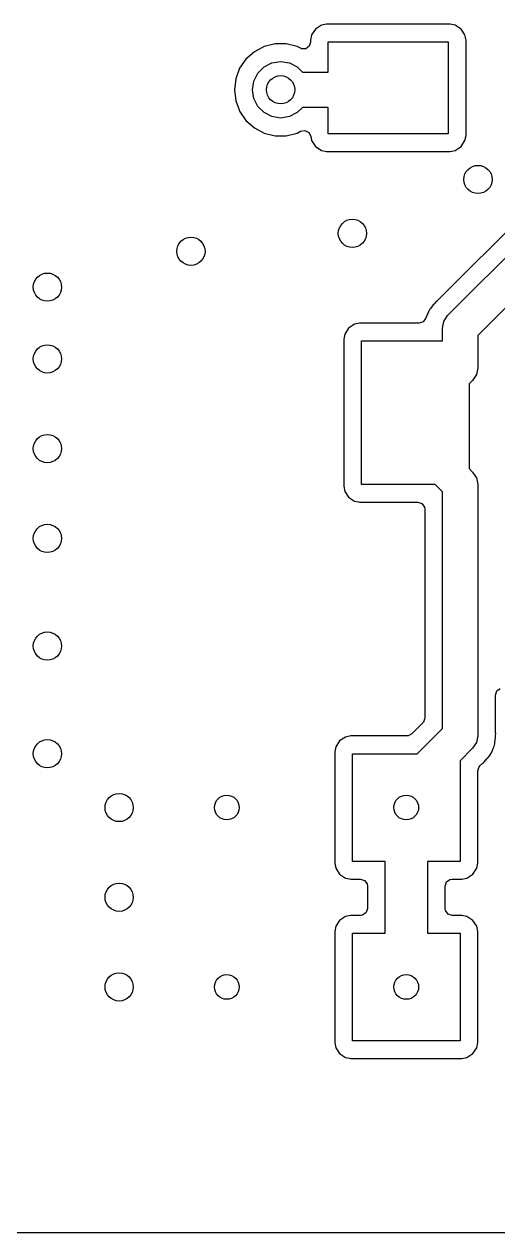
# Model space of a CAD drawing. Extents: x -0.19 to 2.19, y -0.19 to 1.39.
# Drawn here: x 1.007 to 1.271, y -0.187 to 0.487 of the extents above; entities that cross this region are included whole.
import ezdxf

# ---------------------------------------------------------------- set-up
doc = ezdxf.new("R2010")
doc.units = 0
doc.header["$MEASUREMENT"] = 0
doc.layers.add('BLACK', color=7, linetype='CONTINUOUS')

msp = doc.modelspace()

# ---------------------------------------------------------------- linework, layer by layer
at = {"layer": 'BLACK', "linetype": 'CONTINUOUS'}
for p, q in [((1.1727, 0.48599), (1.16944, 0.48381)), ((1.17558, 0.48656), (1.1727, 0.48599)), ((1.1727, 0.48599), (1.1727, 0.48599)), ((1.24442, 0.48656), (1.17558, 0.48656)), ((1.17558, 0.48656), (1.17558, 0.48656)), ((1.17558, 0.48656), (1.17558, 0.48656)), ((1.2473, 0.48599), (1.24442, 0.48656)), ((1.24442, 0.48656), (1.24442, 0.48656)), ((1.25056, 0.48381), (1.2473, 0.48599)), ((1.2473, 0.48599), (1.2473, 0.48599)), ((1.2473, 0.48599), (1.2473, 0.48599)), ((1.2473, 0.48599), (1.2473, 0.48599)), ((1.16726, 0.48055), (1.16669, 0.47767)), ((1.16944, 0.48381), (1.16726, 0.48055)), ((1.16726, 0.48055), (1.16726, 0.48055)), ((1.16944, 0.48381), (1.16944, 0.48381)), ((1.25274, 0.48055), (1.25056, 0.48381)), ((1.25056, 0.48381), (1.25056, 0.48381)), ((1.25331, 0.47767), (1.25274, 0.48055)), ((1.14085, 0.47412), (1.13534, 0.47123)), ((1.14689, 0.47561), (1.14085, 0.47412)), ((1.15311, 0.47561), (1.14689, 0.47561)), ((1.14689, 0.47561), (1.14689, 0.47561)), ((1.15915, 0.47412), (1.15311, 0.47561)), ((1.15311, 0.47561), (1.15311, 0.47561)), ((1.16098, 0.47316), (1.15915, 0.47412)), ((1.16159, 0.47291), (1.16098, 0.47316)), ((1.16399, 0.47291), (1.16159, 0.47291)), ((1.16594, 0.47432), (1.16399, 0.47291)), ((1.16669, 0.47661), (1.16594, 0.47432)), ((1.16669, 0.47767), (1.16669, 0.47767)), ((1.16669, 0.47767), (1.16669, 0.47661)), ((1.17655, 0.45984), (1.17655, 0.4767)), ((1.17655, 0.4767), (1.24345, 0.4767)), ((1.24345, 0.4767), (1.24345, 0.4255)), ((1.25331, 0.42453), (1.25331, 0.47767)), ((1.13069, 0.46711), (1.12716, 0.46199)), ((1.13534, 0.47123), (1.13069, 0.46711)), ((1.14074, 0.46274), (1.14513, 0.46498)), ((1.14513, 0.46498), (1.15, 0.46575)), ((1.15, 0.46575), (1.15487, 0.46498)), ((1.15487, 0.46498), (1.15926, 0.46274)), ((1.12716, 0.46199), (1.12495, 0.45617)), ((1.13502, 0.45487), (1.13726, 0.45926)), ((1.13726, 0.45926), (1.14074, 0.46274)), ((1.15926, 0.46274), (1.16215, 0.45984)), ((1.16215, 0.45984), (1.17655, 0.45984)), ((1.12495, 0.45617), (1.1242, 0.45)), ((1.12495, 0.45617), (1.12495, 0.45617)), ((1.13425, 0.45), (1.13502, 0.45487)), ((1.1242, 0.45), (1.1242, 0.45)), ((1.1242, 0.45), (1.12495, 0.44383)), ((1.13502, 0.44513), (1.13425, 0.45)), ((1.13726, 0.44074), (1.13502, 0.44513)), ((1.12495, 0.44383), (1.12495, 0.44383)), ((1.12495, 0.44383), (1.12687, 0.43877)), ((1.12687, 0.43877), (1.12716, 0.43801)), ((1.12716, 0.43801), (1.13069, 0.43289)), ((1.14074, 0.43726), (1.13726, 0.44074)), ((1.16215, 0.44016), (1.15926, 0.43726)), ((1.17655, 0.44016), (1.16215, 0.44016)), ((1.17655, 0.4255), (1.17655, 0.44016)), ((1.13069, 0.43289), (1.13069, 0.43289)), ((1.13069, 0.43289), (1.13069, 0.43289)), ((1.13069, 0.43289), (1.13534, 0.42877)), ((1.14513, 0.43502), (1.14074, 0.43726)), ((1.15, 0.43425), (1.14513, 0.43502)), ((1.15487, 0.43502), (1.15, 0.43425)), ((1.15926, 0.43726), (1.15487, 0.43502)), ((1.13534, 0.42877), (1.14085, 0.42588)), ((1.14085, 0.42588), (1.14689, 0.42439)), ((1.14689, 0.42439), (1.14689, 0.42439)), ((1.14689, 0.42439), (1.15311, 0.42439)), ((1.15311, 0.42439), (1.15915, 0.42588)), ((1.15311, 0.42439), (1.15311, 0.42439)), ((1.15915, 0.42588), (1.16112, 0.42691)), ((1.16112, 0.42691), (1.16349, 0.42732)), ((1.16349, 0.42732), (1.16565, 0.42625)), ((1.16565, 0.42625), (1.16675, 0.42422)), ((1.24345, 0.4255), (1.17655, 0.4255)), ((1.25274, 0.42165), (1.25331, 0.42453)), ((1.16675, 0.42422), (1.16726, 0.42165)), ((1.16726, 0.42165), (1.16726, 0.42165)), ((1.16726, 0.42165), (1.16944, 0.41839)), ((1.16944, 0.41839), (1.16944, 0.41839)), ((1.16944, 0.41839), (1.17149, 0.41702)), ((1.2473, 0.41621), (1.25056, 0.41839)), ((1.25056, 0.41839), (1.25274, 0.42165)), ((1.17149, 0.41702), (1.1727, 0.41621)), ((1.1727, 0.41621), (1.17489, 0.41578)), ((1.17489, 0.41578), (1.17558, 0.41564)), ((1.17558, 0.41564), (1.17558, 0.41564)), ((1.17558, 0.41564), (1.17558, 0.41564)), ((1.17558, 0.41564), (1.17558, 0.41564)), ((1.17558, 0.41564), (1.24442, 0.41564)), ((1.32197, 0.41702), (1.23786, 0.33291)), ((1.24304, 0.32415), (1.33297, 0.41408)), ((1.24442, 0.41564), (1.2473, 0.41621)), ((1.24442, 0.41564), (1.24442, 0.41564)), ((1.34977, 0.40304), (1.25984, 0.31311)), ((1.23507, 0.33012), (1.23469, 0.32961)), ((1.23552, 0.33057), (1.23507, 0.33012)), ((1.23561, 0.33067), (1.23552, 0.33057)), ((1.23696, 0.33223), (1.23561, 0.33067)), ((1.23721, 0.33239), (1.23696, 0.33223)), ((1.23696, 0.33223), (1.23696, 0.33223)), ((1.23786, 0.33291), (1.23721, 0.33239)), ((1.23175, 0.32467), (1.2309, 0.32279)), ((1.23181, 0.3248), (1.23175, 0.32467)), ((1.23253, 0.32673), (1.23181, 0.3248)), ((1.23271, 0.32696), (1.23253, 0.32673)), ((1.23253, 0.32673), (1.23253, 0.32673)), ((1.23313, 0.32768), (1.23271, 0.32696)), ((1.23325, 0.32795), (1.23313, 0.32768)), ((1.2346, 0.3295), (1.23325, 0.32795)), ((1.23469, 0.32961), (1.2346, 0.3295)), ((1.24091, 0.32095), (1.24304, 0.32415)), ((1.24304, 0.32415), (1.24304, 0.32415)), ((1.18789, 0.31711), (1.18571, 0.31385)), ((1.19115, 0.31929), (1.18789, 0.31711)), ((1.18789, 0.31711), (1.18789, 0.31711)), ((1.19403, 0.31986), (1.19115, 0.31929)), ((1.19115, 0.31929), (1.19115, 0.31929)), ((1.22712, 0.31986), (1.19403, 0.31986)), ((1.19403, 0.31986), (1.19403, 0.31986)), ((1.19403, 0.31986), (1.19403, 0.31986)), ((1.22723, 0.31986), (1.22712, 0.31986)), ((1.2295, 0.32067), (1.22723, 0.31986)), ((1.23078, 0.32254), (1.2295, 0.32067)), ((1.2308, 0.32257), (1.23078, 0.32254)), ((1.23078, 0.32254), (1.23078, 0.32254)), ((1.23086, 0.32266), (1.2308, 0.32257)), ((1.2309, 0.32279), (1.23086, 0.32266)), ((1.24016, 0.31718), (1.24091, 0.32095)), ((1.24016, 0.31), (1.24016, 0.31718)), ((1.18571, 0.31385), (1.18514, 0.31097)), ((1.18514, 0.31097), (1.18514, 0.31097)), ((1.18514, 0.31097), (1.18514, 0.22903)), ((1.18571, 0.31385), (1.18571, 0.31385)), ((1.195, 0.23), (1.195, 0.31)), ((1.195, 0.31), (1.24016, 0.31)), ((1.25984, 0.31311), (1.25984, 0.295)), ((1.25909, 0.29123), (1.25696, 0.28804)), ((1.25984, 0.295), (1.25909, 0.29123)), ((1.25984, 0.295), (1.25984, 0.295)), ((1.25696, 0.28804), (1.255, 0.28608)), ((1.255, 0.28608), (1.255, 0.23892)), ((1.255, 0.23892), (1.25696, 0.23696)), ((1.25696, 0.23696), (1.25696, 0.23696)), ((1.25696, 0.23696), (1.25828, 0.23498)), ((1.18514, 0.22903), (1.18514, 0.22903)), ((1.18514, 0.22903), (1.18571, 0.22615)), ((1.23608, 0.23), (1.195, 0.23)), ((1.24016, 0.22592), (1.23608, 0.23)), ((1.25828, 0.23498), (1.25909, 0.23377)), ((1.25909, 0.23377), (1.25984, 0.23)), ((1.25984, 0.23), (1.25984, 0.23)), ((1.25984, 0.23), (1.25984, 0.09)), ((1.18571, 0.22615), (1.18571, 0.22615)), ((1.18571, 0.22615), (1.18789, 0.22289)), ((1.18789, 0.22289), (1.18789, 0.22289)), ((1.18789, 0.22289), (1.19115, 0.22071)), ((1.24016, 0.09408), (1.24016, 0.22592)), ((1.19115, 0.22071), (1.19334, 0.22027)), ((1.19334, 0.22027), (1.19403, 0.22014)), ((1.19403, 0.22014), (1.19403, 0.22014)), ((1.19403, 0.22014), (1.19403, 0.22014)), ((1.19403, 0.22014), (1.2264, 0.22014)), ((1.2264, 0.22014), (1.22869, 0.21939)), ((1.22869, 0.21939), (1.2301, 0.21744)), ((1.2301, 0.21744), (1.2303, 0.21624)), ((1.2303, 0.21624), (1.2303, 0.09978)), ((1.2697, 0.1127), (1.27045, 0.11499)), ((1.27045, 0.11499), (1.2724, 0.11641)), ((1.2697, 0.09254), (1.2697, 0.1127)), ((1.22915, 0.09702), (1.22314, 0.091)), ((1.22955, 0.09749), (1.22915, 0.09702)), ((1.2303, 0.09978), (1.22955, 0.09749)), ((1.18615, 0.08929), (1.18289, 0.08711)), ((1.18903, 0.08986), (1.18615, 0.08929)), ((1.18615, 0.08929), (1.18615, 0.08929)), ((1.22038, 0.08986), (1.18903, 0.08986)), ((1.18903, 0.08986), (1.18903, 0.08986)), ((1.18903, 0.08986), (1.18903, 0.08986)), ((1.22099, 0.08991), (1.22038, 0.08986)), ((1.22314, 0.091), (1.22099, 0.08991)), ((1.22608, 0.08), (1.24016, 0.09408)), ((1.25984, 0.09), (1.25909, 0.08623)), ((1.25984, 0.09), (1.25984, 0.09)), ((1.26945, 0.08577), (1.2696, 0.08782)), ((1.2696, 0.08782), (1.26961, 0.08796)), ((1.26961, 0.08796), (1.2697, 0.08859)), ((1.26979, 0.09171), (1.2697, 0.09254)), ((1.2697, 0.08923), (1.26971, 0.08937)), ((1.2697, 0.08859), (1.2697, 0.08923)), ((1.26971, 0.08937), (1.26975, 0.08986)), ((1.26975, 0.08986), (1.26986, 0.09142)), ((1.26986, 0.09142), (1.26979, 0.09171)), ((1.18071, 0.08385), (1.18014, 0.08097)), ((1.18014, 0.08097), (1.18014, 0.08097)), ((1.18014, 0.08097), (1.18014, 0.01903)), ((1.18289, 0.08711), (1.18071, 0.08385)), ((1.18071, 0.08385), (1.18071, 0.08385)), ((1.18289, 0.08711), (1.18289, 0.08711)), ((1.25696, 0.08304), (1.25, 0.07608)), ((1.25909, 0.08623), (1.25696, 0.08304)), ((1.26747, 0.08046), (1.26819, 0.08239)), ((1.26819, 0.08239), (1.26825, 0.08252)), ((1.26825, 0.08252), (1.26876, 0.08365)), ((1.26876, 0.08365), (1.2691, 0.08439)), ((1.2691, 0.08439), (1.26914, 0.08468)), ((1.26914, 0.08468), (1.26935, 0.08549)), ((1.26935, 0.08549), (1.26945, 0.08577)), ((1.19, 0.02), (1.19, 0.08)), ((1.19, 0.08), (1.22608, 0.08)), ((1.25, 0.07608), (1.25, 0.02)), ((1.261, 0.07314), (1.26214, 0.07427)), ((1.26214, 0.07427), (1.26279, 0.0748)), ((1.26279, 0.0748), (1.26304, 0.07495)), ((1.26304, 0.07495), (1.26439, 0.07651)), ((1.26439, 0.07651), (1.26448, 0.07661)), ((1.26448, 0.07661), (1.26493, 0.07706)), ((1.26493, 0.07706), (1.26531, 0.07757)), ((1.26531, 0.07757), (1.2654, 0.07768)), ((1.2654, 0.07768), (1.26675, 0.07924)), ((1.26675, 0.07924), (1.26687, 0.07951)), ((1.26687, 0.07951), (1.2673, 0.08022)), ((1.2673, 0.08022), (1.26735, 0.08029)), ((1.26735, 0.08029), (1.26747, 0.08046)), ((1.25986, 0.07038), (1.26061, 0.07267)), ((1.25986, 0.01903), (1.25986, 0.07038)), ((1.26061, 0.07267), (1.261, 0.07314)), ((1.18014, 0.01903), (1.18014, 0.01903)), ((1.18014, 0.01903), (1.18071, 0.01615)), ((1.18071, 0.01615), (1.18071, 0.01615)), ((1.18071, 0.01615), (1.18289, 0.01289)), ((1.20819, 0.02), (1.19, 0.02)), ((1.20819, -0.02), (1.20819, 0.02)), ((1.25, 0.02), (1.23181, 0.02)), ((1.23181, 0.02), (1.23181, -0.02)), ((1.25711, 0.01289), (1.25929, 0.01615)), ((1.25929, 0.01615), (1.25986, 0.01903)), ((1.18289, 0.01289), (1.18289, 0.01289)), ((1.18289, 0.01289), (1.18615, 0.01071)), ((1.18615, 0.01071), (1.18834, 0.01027)), ((1.18834, 0.01027), (1.18903, 0.01014)), ((1.18903, 0.01014), (1.18903, 0.01014)), ((1.18903, 0.01014), (1.18903, 0.01014)), ((1.18903, 0.01014), (1.19443, 0.01014)), ((1.19443, 0.01014), (1.19672, 0.00939)), ((1.19672, 0.00939), (1.19814, 0.00744)), ((1.19814, 0.00744), (1.19833, 0.00624)), ((1.24167, 0.00624), (1.24242, 0.00853)), ((1.24242, 0.00853), (1.24437, 0.00995)), ((1.24437, 0.00995), (1.24557, 0.01014)), ((1.24557, 0.01014), (1.25097, 0.01014)), ((1.25097, 0.01014), (1.25385, 0.01071)), ((1.25097, 0.01014), (1.25097, 0.01014)), ((1.25385, 0.01071), (1.25711, 0.01289)), ((1.19833, 0.00624), (1.19833, -0.00624)), ((1.24167, -0.00624), (1.24167, 0.00624)), ((1.19833, -0.00624), (1.19758, -0.00853)), ((1.24186, -0.00744), (1.24167, -0.00624)), ((1.18289, -0.01289), (1.18071, -0.01615)), ((1.18615, -0.01071), (1.18289, -0.01289)), ((1.18289, -0.01289), (1.18289, -0.01289)), ((1.18903, -0.01014), (1.18615, -0.01071)), ((1.18615, -0.01071), (1.18615, -0.01071)), ((1.19443, -0.01014), (1.18903, -0.01014)), ((1.18903, -0.01014), (1.18903, -0.01014)), ((1.18903, -0.01014), (1.18903, -0.01014)), ((1.19563, -0.00995), (1.19443, -0.01014)), ((1.19758, -0.00853), (1.19563, -0.00995)), ((1.24328, -0.00939), (1.24186, -0.00744)), ((1.24557, -0.01014), (1.24328, -0.00939)), ((1.25097, -0.01014), (1.24557, -0.01014)), ((1.25385, -0.01071), (1.25097, -0.01014)), ((1.25097, -0.01014), (1.25097, -0.01014)), ((1.25097, -0.01014), (1.25097, -0.01014)), ((1.25711, -0.01289), (1.25385, -0.01071)), ((1.25385, -0.01071), (1.25385, -0.01071)), ((1.25385, -0.01071), (1.25385, -0.01071)), ((1.25385, -0.01071), (1.25385, -0.01071)), ((1.25929, -0.01615), (1.25711, -0.01289)), ((1.25711, -0.01289), (1.25711, -0.01289)), ((1.18071, -0.01615), (1.18014, -0.01903)), ((1.18014, -0.01903), (1.18014, -0.01903)), ((1.18014, -0.01903), (1.18014, -0.08097)), ((1.18071, -0.01615), (1.18071, -0.01615)), ((1.19, -0.08), (1.19, -0.02)), ((1.19, -0.02), (1.20819, -0.02)), ((1.23181, -0.02), (1.25, -0.02)), ((1.25, -0.02), (1.25, -0.08)), ((1.25986, -0.01903), (1.25929, -0.01615)), ((1.25986, -0.08097), (1.25986, -0.01903)), ((1.25, -0.08), (1.19, -0.08)), ((1.18014, -0.08097), (1.18071, -0.08385)), ((1.18014, -0.08097), (1.18014, -0.08097)), ((1.18071, -0.08385), (1.18071, -0.08385)), ((1.18071, -0.08385), (1.18289, -0.08711)), ((1.18289, -0.08711), (1.18289, -0.08711)), ((1.18289, -0.08711), (1.18615, -0.08929)), ((1.25385, -0.08929), (1.25711, -0.08711)), ((1.25711, -0.08711), (1.25929, -0.08385)), ((1.25929, -0.08385), (1.25986, -0.08097)), ((1.18615, -0.08929), (1.18834, -0.08972)), ((1.18834, -0.08972), (1.18903, -0.08986)), ((1.18903, -0.08986), (1.18903, -0.08986)), ((1.18903, -0.08986), (1.18903, -0.08986)), ((1.18903, -0.08986), (1.18903, -0.08986)), ((1.18903, -0.08986), (1.25097, -0.08986)), ((1.25097, -0.08986), (1.25385, -0.08929)), ((1.25097, -0.08986), (1.25097, -0.08986)), ((2.18313, -0.18703), (-0.18313, -0.18703))]:
    msp.add_line(p, q, dxfattribs=at)
at = {"layer": 'BLACK'}
for centre, radius in [((1.15, 0.45), 0.00787), ((1.26, 0.4), 0.00787), ((1.19, 0.37), 0.00787), ((1.1, 0.36), 0.00787), ((1.02, 0.34), 0.00787), ((1.02, 0.3), 0.00787), ((1.02, 0.25), 0.00787), ((1.02, 0.2), 0.00787), ((1.02, 0.14), 0.00787), ((1.02, 0.08), 0.00787), ((1.06, 0.05), 0.00787), ((1.12, 0.05), 0.00689), ((1.22, 0.05), 0.00689), ((1.06, 0), 0.00787), ((1.06, -0.05), 0.00787), ((1.12, -0.05), 0.00689), ((1.22, -0.05), 0.00689)]:
    msp.add_circle(centre, radius, dxfattribs=at)

doc.saveas('drawing.dxf')
